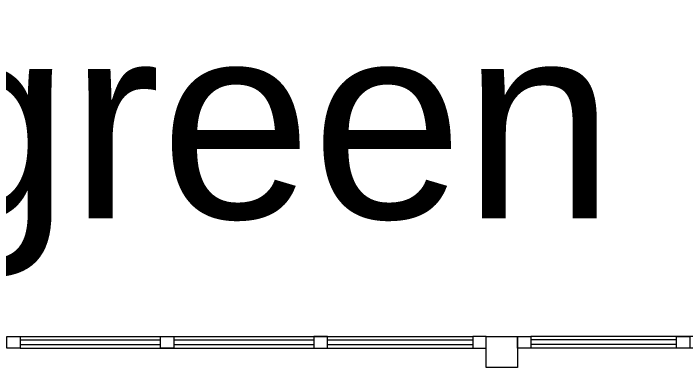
# Model space of a CAD drawing. Header units: millimetres. Extents: x 195.9 to 224.5, y 160.7 to 181.6.
# Drawn here: x 209.99 to 218.61, y 177.09 to 181.63 of the extents above; entities that cross this region are included whole.
import ezdxf

# ---------------------------------------------------------------- set-up
doc = ezdxf.new("R2010")
doc.units = ezdxf.units.MM
for name, color, linetype, lineweight in [('MURATURA_sezioni', 5, 'Continuous', 18), ('PROIEZIONI_finissime', 251, 'Continuous', 0), ('SEZIONI_medie', 2, 'Continuous', 20), ('VETRATE_sezioni', 171, 'Continuous', 5)]:
    doc.layers.add(name, color=color, linetype=linetype, lineweight=lineweight)
doc.layers.add('www.archweb.it - Blocchi dwg', color=253, linetype='Continuous')
doc.styles.get("Standard").update_dxf_attribs({"font": 'arial.ttf'})

msp = doc.modelspace()

# ---------------------------------------------------------------- linework, layer by layer
at = {"layer": 'MURATURA_sezioni', "linetype": 'Continuous'}
msp.add_lwpolyline([(216.4562, 177.0871), (216.0562, 177.0871), (216.0562, 177.4871), (216.4562, 177.4871)], close=True, dxfattribs=at)
at = {"layer": 'PROIEZIONI_finissime'}
for points in [[(210.0734, 177.4871), (215.8845, 177.4871)], [(223.8837, 177.4871), (216.6279, 177.4871)], [(210.0734, 177.3371), (215.8845, 177.3371)], [(223.8837, 177.3371), (216.6279, 177.3371)]]:
    msp.add_lwpolyline(points, dxfattribs=at)
at = {"layer": 'SEZIONI_medie'}
for points in [[(209.9017, 177.3371), (209.9017, 177.4871), (210.0734, 177.4871), (210.0734, 177.3371)], [(211.8732, 177.3371), (211.8732, 177.4871), (212.0449, 177.4871), (212.0449, 177.3371)], [(214.0164, 177.3371), (214.0164, 177.4871), (213.8447, 177.4871), (213.8447, 177.3371)], [(216.0562, 177.3371), (216.0562, 177.4871), (215.8845, 177.4871), (215.8845, 177.3371)], [(216.4562, 177.3371), (216.4562, 177.4871), (216.6279, 177.4871), (216.6279, 177.3371)], [(218.496, 177.3371), (218.496, 177.4871), (218.6677, 177.4871), (218.6677, 177.3371)]]:
    msp.add_lwpolyline(points, close=True, dxfattribs=at)
at = {"layer": 'VETRATE_sezioni', "linetype": 'Continuous', "ltscale": 0.25}
for p, q in [((210.0734, 177.4421), (211.8732, 177.4421)), ((212.0449, 177.4421), (213.8447, 177.4421)), ((214.0164, 177.4421), (215.8845, 177.4421)), ((218.496, 177.4421), (216.6235, 177.4421)), ((210.0734, 177.3821), (211.8732, 177.3821)), ((212.0449, 177.3821), (213.8447, 177.3821)), ((214.0164, 177.3821), (215.8845, 177.3821)), ((218.496, 177.3821), (216.6235, 177.3821))]:
    msp.add_line(p, q, dxfattribs=at)

# ---------------------------------------------------------------- texts
at = {"layer": 'www.archweb.it - Blocchi dwg', "insert": (203.1414, 181.5019), "char_height": 2.5, "attachment_point": 1}
msp.add_mtext_dynamic_manual_height_columns('malgreen', width=2.5, gutter_width=12.5, heights=[1.1764], dxfattribs=at)

doc.saveas('drawing.dxf')
